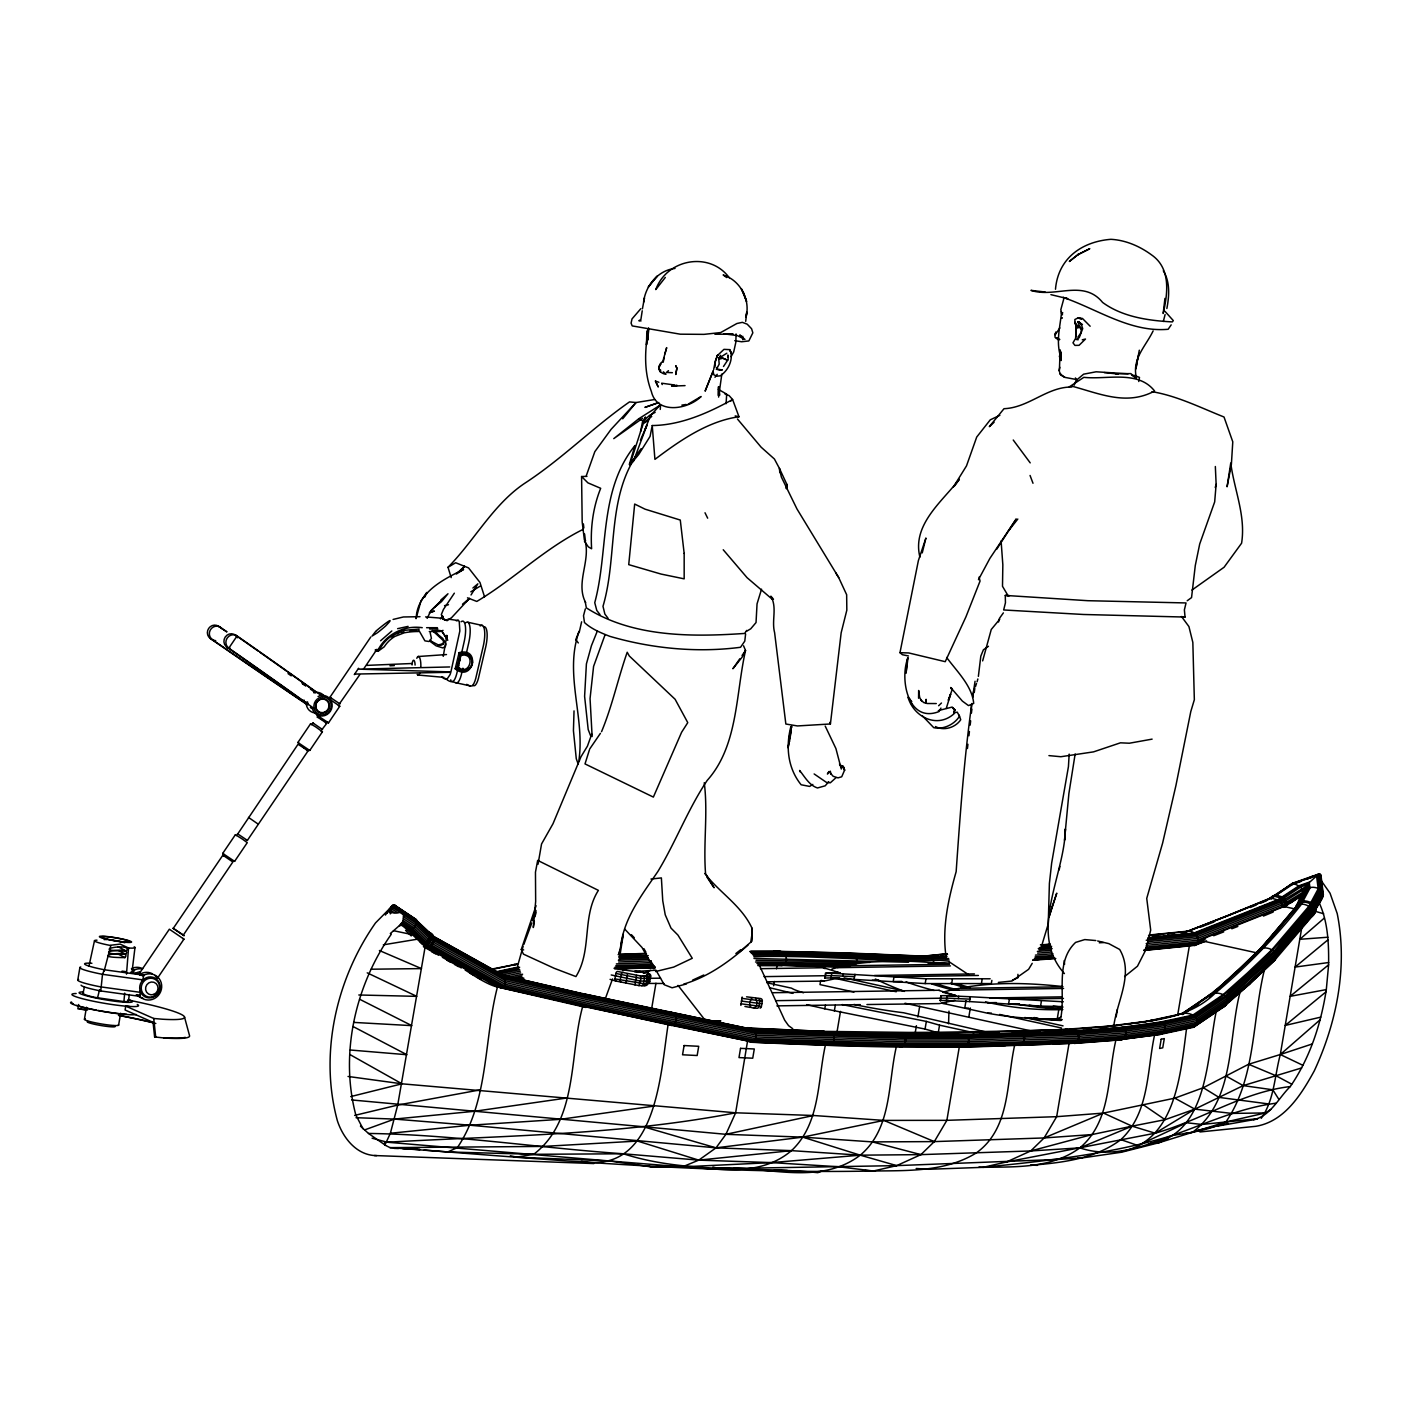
<?xml version="1.0" encoding="UTF-8"?>
<svg xmlns="http://www.w3.org/2000/svg" width="1412" height="1412" viewBox="0 0 1412 1412"><rect width="100%" height="100%" fill="white"/><g stroke="black" fill="none" stroke-linecap="round" stroke-linejoin="round"><path stroke-width="1.5" d="M1017.928 974.333L1017.928 977.739L1012.439 980.14M390.294 913.899L391.283 906.628L394.036 904.792L416.469 919.741C417.846 924.842 412.428 931.902 406.832 929.378L400.831 924.348L390.312 933.561M1318.667 901.668C1328.021 921.153 1328.886 943.71 1328.586 965.031L1326.309 989.6C1321.014 1023.876 1310.036 1057.817 1290.286 1086.552C1278.619 1097.795 1270.641 1116.045 1253.344 1119.734M416.152 618.068C417.511 592.193 443.033 579.555 463.577 569.442L456.323 574.031L462.218 568.383M718.108 395.342L718.284 386.959M727.886 357.112L727.921 354.977L728.186 359.407L723.473 366.502M400.337 924.472L403.02 921.365L403.708 913.264L398.202 907.969M736.058 333.938L735.864 342.163L733.71 351.923L731.081 356.689M713.254 372.203L713.837 374.815L716.943 376.192L720.226 375.821C728.133 370.756 733.728 359.478 730.18 350.405L730.922 352.929L729.986 349.646L723.95 349.364L717.208 355.736L715.037 362.354M574.031 710.889L573.431 730.71L576.272 758.738L578.267 764.28M948.546 1023.788L948.97 1011.133M1199.9 1131.965L1255.656 1126.317C1284.479 1121.71 1301.423 1094.265 1314.272 1070.878C1336.793 1022.288 1347.913 966.602 1337.199 913.529L1330.051 893.214L1320.114 879.094L1322.073 888.166M1064.471 840.264L1068.902 793.491L1075.15 753.955M142.524 980.44L143.883 975.215L130.504 972.286M1061.012 1016.728C1065.178 992.265 1055.47 961.272 1075.609 942.404L1084.769 939.58L1095.818 940.551M971.209 712.513L971.597 704.235M97.004 940.18A20.545 2.047 9.6 0 0 109.854 945.352L120.144 944.098L128.545 947.964L126.498 974.156M1059.388 370.615L1060.077 351.429L1059.706 358.136M1064.807 839.681L1065.389 828.897C1064.613 876.005 1027.618 932.361 1064.419 973.592M1321.597 882.606L1319.796 878.617M648.62 328.202L647.896 339.815L648.62 328.202C644.79 349.311 643.625 371.109 651.373 391.512C656.809 414.775 687.944 409.551 701.111 396.507L688.138 404.15M1069.166 754.114L1068.443 766.592L1051.64 863.191L1049.398 883.418L1048.251 923.96L1041.703 945.669M726.068 403.708L726.703 394.125L718.355 389.377M746.771 312.07L745.942 317.276C750.707 300.032 740.435 280.247 723.138 274.969L726.739 277.564M892.843 1033.019L1012.104 1031.025C1017.364 1031.519 1025.959 1032.719 1024.212 1040.079C1023.824 1044.862 1018.793 1046.68 1014.84 1044.386C1006.262 1081.504 1011.027 1127.976 976.345 1152.898C945.299 1171.995 908.428 1170.53 873.393 1171.007C731.363 1173.76 589.316 1163.064 447.745 1151.945L424.147 1150.039M660.251 409.427L660.551 405.315M642.231 310.799L640.889 319.536L638.824 320.736L641.048 320.93M714.913 367.208L715.372 361.101L717.755 354.871L717.208 355.736M918.577 698.252L918.665 690.486L919.671 697.44L921.789 701.393M416.028 618.668L420.935 601.018L426.812 592.44L424.694 597.223M716.908 367.438L716.484 369.291L722.114 369.891L716.484 369.291L719.185 364.137L718.708 358.383L720.597 355.33M718.602 397.09L721.832 374.109M1215.344 466.507L1216.138 484.281L1214.673 501.913L1199.706 543.991L1195.293 565.488L1191.552 597.594L1187.21 600.753M925.813 702.823L926.113 699.311L925.495 702.682M1060.73 357.642L1061.03 360.572L1059.353 356.318L1061.189 352.7L1060.588 359.213L1061.189 352.7L1059.83 349.805L1060.377 351.57M646.837 331.026L646.502 344.828L648.09 334.432M535.36 914.694L535.766 910.352L532.5 920.748M907.404 658.804L906.063 673.136L908.04 657.586C899.373 678.837 907.881 723.685 938.98 711.577L940.957 708.083M83.679 992.901A23.086 2.294 9.6 0 0 94.745 997.349L123.903 1001.567L124.697 993.13M971.456 712.989L971.827 709.159M773.476 599.2L770.881 596.182C777.43 607.866 771.376 620.397 774.606 632.647L785.849 724.021L797.445 725.944L830.415 723.968L841.164 632.788L846.829 610.16L846.653 594.734L838.693 577.561L796.968 508.955L781.348 477.009L779.459 468.484L774.411 459.006L761.139 447.198L737.452 419.011M1079.933 326.013L1078.08 327.69L1075.114 322.324L1076.562 328.678L1076.456 324.531L1075.856 337.186M745.695 321.371L746.683 312.634M745.607 633.97L744.777 641.136L740.541 647.278C697.157 652.962 651.814 648.567 609.808 636.335C600.841 632.823 591.699 629.134 584.48 622.551L583.509 615.738L585.327 608.89M967.432 748.537L967.926 744.283M968.932 735.776L969.426 731.504M970.168 725.115L970.662 720.861M1164.935 298.426L1163.17 313.499C1167.795 293.378 1171.077 268.421 1151.592 254.919C1139.784 246.253 1125.664 240.093 1110.891 239.316C1081.574 241.646 1058.047 258.572 1055.488 289.248M128.527 1000.914L129.304 994.507M131.881 973.15L134.987 947.505M790.808 726.792C785.637 746.983 787.79 768.234 801.133 784.772L809.641 786.413L812.818 784.437M978.375 676.366L980.811 656.139L983.387 649.82L988.453 646.29M1163.329 321.477L1165.094 314.594M1320.908 878.935L1320.573 874.54L1318.843 873.957L1292.298 883.33L1273.447 896.691M1271.241 899.126L1273.412 895.985L1281.408 898.156L1285.026 902.939L1285.555 906.133L1283.826 907.386L1304.088 893.531L1306.771 884.794L1318.843 873.957L1320.838 889.578L1311.324 907.334L1274.206 950.911L1225.387 995.813L1195.223 1016.181L1163.206 1023.029L1124.217 1028.395L1077.215 1032.013L967.185 1035.684L903.98 1035.755L754.961 1030.866L589.792 996.148L505.143 976.557L431.86 935.538L504.349 975.798C512.168 1003.208 470.884 973.203 465.166 970.044M1076.456 324.531L1075.591 338.421L1072.979 342.816L1074.938 345.41L1079.068 345.322L1085.493 339.039L1082.263 339.815M619.286 959.63L623.31 934.162L619.197 953.153M974.262 692.409L974.827 688.456M742.165 997.031L740.876 1005.397M971.88 703.476L970.997 709.512C963.743 763.362 959.948 817.53 956.153 871.663C948.123 899.832 941.504 929.696 946.446 958.995M972.78 697.44L973.962 689.391M972.85 695.869L975.057 681.255M534.371 921.048L533.295 927.525L535.66 901.456L535.466 872.175L537.672 860.385L598.388 890.372C581.656 916.6 592.334 950.152 575.937 976.574L554.175 968.279L523.446 954.141L521.275 949.535L536.066 905.727M535.095 916.723L535.801 912.399M789.679 741.335L788.831 739.676L791.602 726.474L788.09 747.778L791.232 731.54M77.748 980.14L79.884 967.608M84.438 1019.217L86.467 1007.25M118.608 1025.2L120.638 1013.216M125.739 1006.121L125.086 1010.004L153.078 1022.359L154.614 1036.955L155.726 1037.273L153.731 1018.476L125.739 1006.121L129.251 1006.421M406.832 929.378L425.153 946.764L397.707 1105.066L390.383 1133.254L384.894 1145.097L390.047 1147.638L447.745 1151.945L533.701 1154.31L623.31 1153.781L698.746 1160.134L771.587 1162.606L838.552 1166.753L873.393 1171.007L896.691 1165.624L1058.135 1159.428L1082.016 1157.946L1121.552 1152.227L1158.97 1142.714L1225.916 1121.958L1265.505 1112.938L1270.8 1109.408M447.745 1151.945L457.382 1147.603C489.099 1100.778 483.716 1039.638 497.465 986.917L425.153 946.764M510.297 1155.74L516.686 1157.152L533.701 1154.31C578.426 1120.263 569.212 1054.905 582.644 1006.632M615.879 973.468A2.224 1.341 -76 0 1 617.644 971.456L640.43 975.939L640.942 978.41L639.036 985.594L616.02 981.058A2.224 1.341 -76 0 1 614.944 978.904L615.897 973.468L640.942 978.41L648.602 978.375L648.355 977.298A2.153 2.153 14.5 0 0 646.572 974.845L648.849 973.698A2.171 2.153 -22.6 0 1 650.685 976.151L649.749 981.587A2.171 2.153 -22.6 0 1 647.508 983.352M638.806 985.576L645.178 985.505A2.171 2.153 56.5 0 0 647.702 983.793L648.355 977.298L650.667 976.151L649.82 975.48M651.638 1008.697L655.945 983.264M581.391 1161.423C657.039 1174.254 660.41 1073.226 668.105 1024.618L670.682 1025.288M372.097 1138.213L387.17 1142.22L610.019 1161.017L651.973 1166.983L682.402 1166.877L698.746 1160.134L716.025 1147.85L725.909 1134.313L735.634 1112.797L747.53 1041.279L751.643 1042.268C841.287 1046.257 931.126 1049.575 1020.823 1045.127L1023.718 1041.756L1078.274 1039.797L1125.346 1036.179L1164.388 1030.813L1196.529 1023.929L1226.799 1003.473C1230.223 994.472 1217.215 991.33 1211.037 994.03L1181.014 1014.31L1182.285 1013.569C1227.981 985.576 1265.028 945.916 1298.493 904.562L1307.194 888.272L1306.771 884.794L1300.876 886.877L1280.154 900.556L1195.858 934.02L1147.656 938.856M760.097 1008.133A2.153 1.977 86.2 0 0 761.386 1006.509L762.303 1001.09A2.153 1.977 86.2 0 0 760.715 998.566L746.542 996.819M773.617 985.717L774.323 981.481M776.476 968.756L777.2 964.52M820.601 980.899L819.984 984.605L853.995 992.054M990.165 978.798L926.007 978.763L831.809 973.221L825.896 973.309L825.067 978.128L825.438 973.203L840.352 972.992L823.161 967.608L824.996 968.667M842.134 1004.567L926.343 1021.423L939.545 1025.165L938.256 1032.807L925.054 1029.066L824.802 1008.803L825.438 1004.991M831.809 973.221L830.997 978.039L925.195 983.582L991.33 983.582L991.877 980.369M645.69 1165.606L651.973 1166.983C698.022 1162.252 752.155 1183.962 791.479 1150.639C820.654 1123.264 817.424 1080.498 825.526 1044.474L836.275 1044.739M834.351 1010.921L835.322 1005.185M842.964 976.133L843.37 973.733M836.857 1032.913L840.493 1011.398M854.136 979.063L854.948 974.245M896.461 1046.168C887.795 1083.145 892.243 1128.329 860.261 1155.175C818.483 1186.839 764.474 1165.359 717.049 1168.006L712.883 1167.089M915.311 1032.243L916.406 1025.73M917.871 1017.064L919.706 1006.226M925.195 983.582L926.007 978.763M925.054 1029.066L926.343 1021.423M951.564 984.182L952.376 979.363M958.324 998.637L958.73 996.237M966.02 1000.631L964.731 1008.203L968.473 1008.08M959.436 1046.116L946.87 1120.334L934.32 1141.602L920.924 1154.628L896.691 1165.624L733.799 1168.43M970.309 996.748L947.17 995.725L946.358 1000.543L969.497 1001.567L970.309 996.748L1063.342 1001.761M968.791 1017.24L970.344 1008.009M981.393 983.74L982.205 978.922M969.497 1001.567L1040.556 1006.085L1041.368 1001.267M1062.795 1009.562L1058.788 1009.686L1057.235 1018.917L1049.469 1018.987A431.878 386.253 88.1 0 1 987.623 1013.216L941.857 1003.173M1069.219 1042.444L1056.67 1116.68L1044.121 1137.948L1030.725 1150.957L1006.474 1161.97L983.176 1167.336L928.814 1169.277L916.159 1168.483M1116.115 1016.958L1117.369 1009.58M1115.692 1040.962C1107.414 1077.356 1111.279 1121.534 1079.845 1147.868C1051.675 1168.536 1016.305 1166.771 983.176 1167.336L978.957 1167.071M1030.831 1165.306C1061.895 1162.711 1095.094 1159.005 1120.863 1139.643C1150.021 1112.285 1146.791 1069.519 1154.892 1033.496M1177.626 1015.316L1189.592 944.522M1117.21 1152.245C1175.755 1144.091 1180.397 1074.832 1186.521 1028.801M1148.362 1144.214C1208.778 1135.601 1206.819 1057.235 1215.961 1012.739M1183.944 1133.765L1192.452 1132.336C1235.571 1099.983 1227.963 1037.608 1240.283 991.189M983.176 1167.336C1046.716 1160.823 1110.979 1154.133 1172.26 1135.477C1190.44 1132.618 1209.254 1130.2 1225.916 1121.958C1256.609 1077.091 1251.95 1018.44 1264.923 967.732M1301.811 927.384L1280.313 1054.517C1274.577 1075.644 1274.348 1100.177 1261.198 1118.339M443.244 656.351L446.845 635.453L446.933 639.636M642.425 308.822L644.454 297.985L643.625 302.08C645.372 285.789 658.204 270.151 675.024 268.456M538.025 864.25L541.555 843.97L552.992 823.761L581.003 756.726L587.427 746.154L591.734 734.169M1248.155 985.17L1274.03 961.007L1312.613 915.753C1324.95 904.262 1298.369 893.602 1295.669 907.563L1258.11 951.67L1248.861 960.46M1138.76 381.505L1139.484 377.41L1133.836 375.221M1166.859 308.504C1169.242 296.043 1170.266 281.994 1163.294 270.769M1312.878 913.158L1312.366 914.588L1313.495 913.952C1314.043 906.91 1330.086 895.137 1319.549 889.013C1305.976 882.447 1299.34 895.843 1296.693 907.033L1298.016 903.027M1139.307 350.211L1135.883 368.92L1138.16 355.965M786.025 488.481L786.802 484.263L779.459 468.484L779.812 472.649M1297.134 905.816L1304.053 892.931L1304.812 888.713L1281.99 903.08L1197.341 936.703L1148.027 941.645M713.66 369.503L714.701 364.137M1309.295 917.641C1324.103 911.005 1296.463 895.861 1295.386 909.769M630.387 463.083L640.571 431.595L642.742 420.67L638.789 418.746L613.761 438.638L642.601 418.305M908.446 655.962L902.444 654.727L899.973 652.679L918.382 560.582L925.919 538.025L922.248 552.886M664.24 357.571L663.181 362.231M1059.177 869.88L1059.882 866.403M619.127 953.347L619.939 949.499M620.733 945.652C624.386 917.147 642.248 894.467 657.904 871.451C675.818 841.887 687.962 809.147 707.2 780.412C738.211 745.748 735.705 693.839 745.536 650.508L743.559 645.778M660.534 978.163L649.52 978.322L648.814 981.163M788.831 739.676L791.602 726.474M597.329 631.058L591.434 645.708L586.404 663.922L584.603 696.328L588.186 729.527L590.798 736.234M83.008 993.395L84.385 987.076M88.974 966.037L94.48 940.798M427.148 618.35L430.907 610.778L442.733 599.217L430.907 610.778M1310.76 877.999L1311.924 876.464L1306.877 879.376M579.202 632.488L581.62 621.809M461.742 652.397L464.142 641.842A19.715 5.877 -77.6 0 0 463.348 621.262A19.715 5.877 -77.6 0 0 461.053 621.757M466.331 653.403L468.731 642.848A19.715 5.877 -77.6 0 0 467.919 622.268A19.715 5.877 -77.6 0 0 465.625 622.763M458.353 667.17L458.829 665.052M459.818 660.834L460.294 658.733M1113.75 1026.189C1116.963 1001.126 1134.136 973.821 1119.663 949.464L1108.826 943.64L1097.671 940.992M998.566 621.986L999.414 618.421L1003.367 612.879M1059.847 367.261L1059.035 370.632L1060.889 375.133L1064.772 377.357L1077.303 379.687M455.158 668.741L458.106 667.046L460.877 655.556L459.112 652.644C481.51 646.802 472.773 683.196 455.176 668.776L459.112 652.644M1274.03 961.007C1281.884 952.341 1267.252 945.034 1259.928 949.076L1234.247 973.592M97.534 997.931L99.564 989.653M104.135 971.068L110.824 945.528M457.47 670.7L456.605 674.23A9.443 2.824 -77.6 0 1 452.193 681.819A94.18 28.081 -77.6 0 1 448.698 680.796A94.18 28.081 -77.6 0 1 447.339 679.966M462.924 668.176L461.195 675.236A9.443 2.824 -77.6 0 1 456.764 682.843A94.18 28.081 -77.6 0 1 453.287 681.802A94.18 28.081 -77.6 0 1 452.458 681.343M404.609 915.241L400.796 909.752L401.29 911.622C393.26 916.406 381.505 908.092 395.995 907.139M605.095 634.659L593.587 666.393L590.057 698.569L592.14 736.534M977.086 681.767L977.845 678.978M1321.014 886.877L1321.597 882.641M1063.695 299.167L1060.818 309.687L1061.859 314.788L1061.347 311.593M664.875 353.882L666.676 347.634L662.828 361.384C656.509 365.267 658.592 373.809 666.005 374.198L663.358 371.833M517.586 966.09L523.093 946.481M1215.238 487.528L1216.138 484.281M761.545 589.175L757.044 603.877L756.038 622.551L750.725 628.817L746.454 631.323M950.647 694.316L946.234 708.453M589.475 749.701L585.009 763.91L653.368 797.092L681.59 732.298L687.768 722.626L675.112 699.275L629.293 655.98L627.21 652.256C618.032 678.413 612.296 705.894 601.547 731.681M78.648 1004.497L77.854 1008.803A87.332 8.666 9.6 0 1 85.814 1009.951M454.346 593.181L443.421 609.472L441.321 614.591L443.121 619.021L447.127 620.698L451.646 617.591L469.419 598.459L462.501 604.212M982.646 660.887L991.259 629.487L999.784 619.18M633.317 461.653L646.908 425.206L640.413 440.226M640.571 431.595L645.513 416.999L643.025 421.341L649.52 415.393L655.15 412.357M952.359 689.127L948.299 700.317L950.505 694.386M975.392 686.779L976.522 683.443M586.351 475.562L594.823 451.681L611.061 429.372L636.018 402.544L654.568 399.543M133.611 971.986L134.246 970.203L131.44 968.72L132.957 967.979A13.255 12.62 -62.4 0 1 142.665 968.685M605.73 997.56L612.543 978.922M636.618 975.304L634.941 984.923M751.978 997.807C743.647 1010.48 761.262 1011.892 755.791 998.443M523.817 944.504L531.865 922.866M358.577 668.264L354.288 674.636M1277.03 894.325L1293.057 883.206L1300.876 886.877L1303.611 894.361M644.737 430.201L650.42 415.763L660.41 404.732M388.265 911.181L391.848 907.192M143.883 975.215L104.347 969.762L102.511 974.315L100.764 990.959L140.3 996.431M1074.161 385.194L1076.138 380.446L1083.622 374.18L1096.1 371.797L1128.117 373.809M387.117 913.193L393.048 904.88L416.805 920.695M1315.525 910.246L1313.495 913.952M471.043 594.964L477.856 583.827L472.896 588.027M1153.127 330.885C1145.803 346.258 1131.647 358.807 1136.466 377.992M140.07 990.73L140.106 996.748A13.255 12.62 -62.4 0 0 161.339 989.547A13.255 12.62 -62.4 0 0 145.418 974.474L142.365 975.974M1062.018 318.353L1062.371 317.735M1020.505 1032.896L1074.938 1030.954L1121.887 1027.336L1160.805 1021.97C1166.471 1023.012 1166.065 1032.084 1161.317 1034.184L1119.804 1039.62L1160.011 1034.466L1193.475 1027.301L1224.998 1006.103L1226.799 1003.473M1258.11 951.67L1297.293 905.18L1305.976 888.978L1305.676 886.665L1281.143 901.65L1196.705 935.203L1146.244 940.251M1322.744 891.731L1313.072 909.787L1275.848 953.488L1226.993 998.425L1196.776 1018.829L1164.723 1025.694L1125.682 1031.06L1078.627 1034.678L968.526 1038.349L905.233 1038.42L756.02 1033.513L590.675 998.778L505.937 979.151L434.261 939.086L416.787 921.948L392.112 905.498L385.388 915.064M1323.238 893.161L1313.478 911.322L1276.201 955.112L1227.293 1000.084L1197.058 1020.505L1164.971 1027.371L1125.929 1032.754L1078.856 1036.373L968.72 1040.044L905.427 1040.097L756.108 1035.208L590.693 1000.437L505.867 980.811L434.031 940.657L416.469 923.395L391.283 906.628M1316.619 906.204L1319.408 900.997M940.798 995.707L940.427 1000.631L940.798 995.707L955.712 995.495L938.839 990.43M978.445 579.714L989.9 558.375L1016.234 518.963L996.625 549.356M461.495 655.345L462.183 651.973M1032.207 963.355L1028.607 969.32L1011.945 981.04L998.337 982.417M641.189 448.645C605.501 494.588 618.332 554.263 602.995 606.313L604.865 614.043L607.99 618.209M828.932 771.499L827.397 774.023L829.285 771.834L833.133 776.265L838.004 777.871L841.711 776.776L844.588 770.158L843.405 766.451L839.928 765.163L842.964 766.451L844.588 770.158L842.964 766.451L839.928 765.163M953.382 486.999L966.496 465.889L976.716 437.049L990.271 419.823L999.872 415.305M1171.183 324.866L1168.148 329.278C1130.253 332.632 1097.495 309.175 1063.042 297.385L1067.807 298.709L1050.899 294.649M1296.34 906.222C1301.37 896.055 1324.174 906.963 1311.695 916.776M1062.142 313.746L1062.777 312.758M139.364 973.468L169.352 929.202L183.948 939.139L157.562 978.092M223.767 854.242L222.725 853.395L235.398 834.704L242.405 839.099L247.259 842.664L234.604 861.355L233.209 860.649M298.938 743.347L297.897 742.483L310.569 723.791L316.023 727.127L322.43 731.769L309.775 750.46L308.381 749.754M222.831 855.231L173.288 928.355L183.313 935.097L232.856 861.973L222.884 855.195L223.696 855.954M237.728 833.962L298.003 744.318L302.609 747.142M330.849 697.952L329.984 697.228L370.791 636.988M246.235 839.805L247.347 840.44L307.975 751.025L303.88 748.007M322.13 729.333L326.719 723.403L321.318 719.52M339.498 703.741L359.672 674.812M363.378 669.341L376.933 649.326M327.125 722.132L328.519 722.838L339.798 706.194L328.484 698.428M422.241 627.687C404.538 625.057 386.288 633.988 378.01 649.961L378.222 651.161L375.486 651.267M376.845 651.338L375.433 650.614L378.222 651.161L383.129 643.907A41.266 39.271 -62.4 0 1 389.447 637.5L402.085 630.546L419.135 629.011M391.3 934.197C355.189 985.629 339.551 1054.34 355.983 1115.568M600.4 733.357L589.722 748.96M746.719 630.405L744.618 633.441C691.951 637.024 632.505 637.377 586.333 607.848L585.186 601.53M739.782 658.804L732.899 668.741L742.006 657.321L745.536 650.508L742.077 655.486M389.077 910.405L392.236 907.139M389.324 911.393L390.259 909.981L394.054 912.505M389.783 912.452L391.512 912.858M954.741 485.763L959.366 479.25C941.981 501.754 911.834 524.805 919.918 557.158M457.612 670.559L458.512 667.364M714.984 377.269L717.225 374.304M466.154 655.556L466.701 652.697M668.476 370.685L666.464 372.45L672.377 372.697M1008.539 530.806L1017.823 519.034M464.424 566.088L460.506 571.048L464.336 566.759M622.692 418.782L636.018 402.544L629.505 401.908C593.887 426.759 562.841 458.123 526.394 482.198C493.812 503.096 474.909 540.125 448.01 567.289L451.187 577.614M638.012 453.87L629.293 464.495L634.994 445.521C598.582 490.652 608.819 550.433 594.752 602.695L596.782 610.425L599.976 614.591M462.024 671.812L462.801 669.164M629.911 465.007L638.753 454.435L650.067 436.396L652.238 425.541L654.921 459.377C679.79 440.632 707.765 421.111 738.988 416.752L732.599 399.508L729.016 395.519L725.062 394.142M835.992 777.677L830.309 782.813L826.426 782.372L814.142 773.952M1259.08 951.723L1263.263 946.799M1267.447 941.892L1271.647 936.986M1277.225 930.42L1280.013 927.154M1285.591 920.606L1288.379 917.323M1263.793 969.338L1274.312 958.713M1288.309 942.281L1291.115 938.998M1296.71 932.432L1299.499 929.149M1305.094 922.583L1307.9 919.283M1313.248 914.429L1271.524 961.996M828.773 781.718L825.19 785.813L817.477 787.967C809.217 785.284 804.805 776.865 799.616 770.458L799.951 771.746M1193.475 1027.301L1226.04 1004.938M1314.007 912.523L1323.097 896.143L1320.573 874.54M402.155 923.307L411.545 929.555L429.107 946.834L501.772 987.447L587.145 1007.215L752.72 1042.003C759.762 1037.043 755.014 1025.853 745.871 1027.936L581.232 993.342L498.454 974.174L519.669 969.62M1059.847 327.937L1054.976 335.121L1055.064 337.344L1058.788 340.204M640.165 972.197L615.879 968.932A2.171 1.377 -85.1 0 0 614.979 969.126M1258.869 950.205L1259.928 949.076M1211.037 994.03L1181.685 1014.275M748.007 945.087C729.369 961.572 707.942 977.051 683.726 984.093M139.7 975.162L141.076 973.75M390.189 908.057L375.504 922.936C336.127 979.046 319.147 1054.076 337.397 1120.81C343.081 1138.072 356.83 1155.598 376.651 1155.616M376.174 631.023C373.615 632.77 400.531 610.708 385.511 626.081A42.307 11.931 -37.6 0 1 377.357 632.788L372.044 636.088L375.38 631.764M665.299 277.44L655.786 289.584C667.082 258.502 710.077 251.318 729.298 277.793M436.273 605.624L434.437 607.389L441.462 601.636L447.975 593.764L440.809 600.065M938.627 705.735L941.469 703.017M465.995 601.724L469.419 598.459M1241.148 967.767L1209.166 996.696L1235.323 972.427M1246.814 985.452L1249.902 982.523M1275.76 958.448L1222.457 1007.127L1190.863 1027.371M1275.036 959.878L1249.373 984.411L1222.457 1007.127M1273.871 895.685L1293.057 883.206M994.101 422.259L989.318 426.653L1004.003 408.703C1028.942 407.697 1047.139 386.659 1071.814 387.047M640.783 308.734L632.011 318.918L631.076 323.136L632.188 325.907L680.231 334.185L703.988 334.362L720.685 332.561L736.905 323.507L742.341 322.342L747.177 324.16L751.572 328.714L752.843 332.826L748.854 340.945L741.635 341.757L734.769 340.68M1180.661 932.697L1185.021 932.255L1230.452 914.764L1268.964 898.914L1273.412 895.985M1216.809 991.206L1220.039 988.329M1223.78 1006.844L1250.414 983.264M479.992 586.245L470.814 591.822M440.456 618.862L443.227 616.426M380.587 640.766L391.812 630.987M1320.043 1019.835L1280.313 1054.517L1248.596 1064.26L1203.289 1087.717L1174.802 1098.148L1103.496 1113.08L1056.67 1116.68L946.87 1120.334L883.912 1120.404L813.506 1115.498L735.634 1112.797L401.979 1083.816L348.04 1076.456M739.306 952.076L751.449 941.592L752.119 928.425C741.671 905.604 719.449 892.613 704.764 873.481M1324.297 918.082L1299.799 939.298L1327.862 937.233M1185.021 932.255L1232.252 913.776M730.533 401.22L732.599 399.508C708.136 413.028 680.69 425.224 652.238 425.541M1327.986 939.792L1295.104 967.079L1328.674 962.525M1325.886 991.93L1285.22 1025.43L1320.767 1017.134M1077.903 337.15L1081.098 332.561L1081.274 330.108L1078.839 325.537C1079.65 322.854 1075.573 321.018 1079.086 322.236L1082.457 324.531M1328.604 964.82L1290.144 996.342L1326.309 989.6M1124.64 976.539L1137.472 966.196L1145.82 949.817L1150.692 930.12L1146.738 898.403L1162.623 843.07L1175.914 785.584L1190.793 711.56L1194.34 699.717L1192.84 642.425L1188.922 626.557L1181.826 616.956M644.86 421.923L651.726 416.452M735.864 953.559L740.665 949.764M1193.458 945.21L1204.454 941.469M1268.964 898.914L1272.547 896.179M1191.922 590.075L1224.08 567.253L1241.589 543.214C1245.966 515.645 1234.176 489.893 1230.752 462.995L1227.081 486.787L1231.388 464.301L1232.782 441.815L1224.01 416.999C1200.429 407.627 1177.167 395.872 1151.998 391.671M467.496 597.841L476.797 601.441C513.721 579.432 544.644 548.456 583.297 529.271M443.05 630.37L439.997 631.535L429.283 631.535M843.811 953.93L845.947 952.923L923.713 956.118L947.364 953.7M830.785 1032.984L964.996 1034.608C970.291 1035.984 969.62 1044.598 965.296 1046.839L828.72 1045.268C834.704 1046.151 836.345 1034.537 830.785 1032.984L753.073 1029.789M717.208 1023.4L720.632 1020.964A374.162 334.626 88.1 0 1 709 1020.947M456.305 620.821L458.3 620.186L459.235 621.474L459.853 630.97L450.957 671.671A10.519 3.142 -77.6 0 1 450.04 674.671L446.933 679.278A68.8 20.527 -77.6 0 1 443.968 678.501A68.8 20.527 -77.6 0 1 441.956 677.019M1069.237 386.906L1083.851 377.339C1106.955 379.863 1138.072 369.838 1154.61 391.036C1126.617 405.897 1100.319 393.877 1072.343 386.288M1307.159 878.793L1313.813 876.199M638.789 418.746L659.669 405.473M750.743 952.253L772.558 952.235L774.8 951.229L845.947 952.923L854.525 954.953L931.955 958.13L946.958 956.595M1182.638 1014.593L1187.951 1011.01M1191.481 1008.627L1198.559 1003.861M743.665 1028.889L745.871 1027.936L824.396 1031.413L744.759 1028.165M1290.886 902.78L1301.793 895.561M391.671 636.865L393.436 635.718M757.909 965.614L781.718 965.596C791.479 961.854 784.648 948.387 774.8 951.229L750.849 951.247M1053.264 1043.927L1075.326 1043.168L1078.274 1039.797L1078.856 1036.373L1077.215 1032.013L1074.938 1030.954M643.96 423.141L647.561 420.882M1320.344 899.25L1321.526 898.526M1074.073 1043.45L1121.057 1039.832C1126.882 1039.108 1127.888 1028.501 1121.887 1027.336M514.409 964.219L513.191 964.961L517.516 964.361M1301.652 1067.949L1243.195 1085.616L1194.834 1109.144L1155.192 1133.201L1006.474 1161.97M627.546 973.645L625.922 983.281M448.01 567.289L455.652 562.735L468.555 567.906L479.974 582.468L484.545 596.817M1147.903 937.656L1193.864 933.05L1278.001 899.638L1299.075 885.73L1309.224 882.147L1309.983 888.113L1301.123 904.686C1275.583 937.233 1246.708 966.761 1215.026 993.342C1187.898 1019.711 1149.65 1020.841 1114.35 1025.783L1063.889 1030.036L1072.361 1029.383M1144.885 1021.723L1183.644 1013.339L1213.685 993.06L1262.54 948.14L1299.799 904.386L1308.571 887.971L1307.971 883.241L1299.958 886.083L1279.06 899.85L1194.887 933.297L1148.909 937.903M635.223 971.491L655.009 970.256M1271.859 896.814L1275.389 894.873L1283.19 897.149L1286.72 901.986L1287.25 905.18L1285.555 906.133M1061.153 1016.958L1057.235 1018.917L1061.612 1019.305M647.437 982.734L649.749 981.587L648.902 980.916M132.728 970.944L135.781 969.444A13.255 12.62 -62.4 0 1 142.383 969.038M139.541 974.509L142.594 973.009A13.255 12.62 -62.4 0 1 152.302 973.715M692.621 980.122L703.794 975.004M1168.112 1138.531L1158.97 1142.714L1150.851 1143.155M1258.374 953.206L1199.317 940.251L1284.037 906.539L1295.987 909.169M351.659 1099.948L725.909 1134.313L802.704 1137.137L872.369 1141.902L934.32 1141.602L1044.121 1137.948L1103.496 1113.08L1132.071 1126.158L1155.192 1133.201C1201.241 1120.298 1242.083 1092.217 1290.286 1086.552M516.686 1157.152L610.019 1161.017L682.402 1166.877L771.587 1162.606L860.261 1155.175L920.924 1154.628L1030.725 1150.957L1079.845 1147.868L1132.071 1126.158L1165.076 1119.681L1194.834 1109.144L1231.811 1113.415L1265.505 1112.938M1231.282 914.041L1270.676 897.961L1280.154 900.556L1282.926 907.033M1250.132 907.528L1256.221 905.021M1260.298 903.345L1266.387 900.838M1263.405 916.07L1273.165 912.046M329.984 697.228L339.957 703.917M339.727 706.212L338.403 705.47M322.518 729.527L312.687 722.785L313.482 723.526M322.36 731.804L321.036 731.063M297.897 742.483L309.775 750.46M307.904 751.043L306.792 750.425M237.445 833.715L247.418 840.405M222.725 853.395L234.604 861.355M821.572 1171.183L817.813 1172.684C752.843 1166.083 686.391 1173.99 623.31 1153.781C538.36 1147.868 453.693 1134.595 368.497 1133.448L360.448 1126.141M397.125 633.829L399.014 633.088M1200.147 927.313L1214.002 921.983M1205.636 938.839L1197.605 941.928L1145.944 947.117M1213.685 935.732L1223.745 931.867M1231.793 928.761L1237.83 926.448M1203.148 941.098L1197.111 943.428L1145.397 948.617M1195.47 944.434L1203.536 941.327M1194.481 945.51L1206.589 940.851M585.662 540.796L584.462 541.255L588.345 546.868L591.61 548.791C590.34 528.159 592.916 507.614 600.682 488.305L587.904 482.851L581.585 476.532L582.185 521.981L584.392 540.037M460.877 655.556C476.321 651.038 470.161 677.425 458.106 667.046M364.614 1129.918L394.477 1119.081L474.661 1111.262L567.183 1097.954M658.822 402.508L644.913 407.397L657.268 403.055M1291.733 883.894L1319.832 873.975L1321.932 890.513L1312.33 908.41L1275.177 952.041L1226.34 996.96L1196.14 1017.346L1164.106 1024.194L1125.099 1029.577L1078.062 1033.196L967.997 1036.867L904.739 1036.92L755.614 1032.031L590.357 997.313L505.69 977.704L434.137 937.709L428.348 932.114L429.301 932.361C438.85 935.574 432.407 951.053 423.829 946.005M1291.362 884.847L1301.052 881.423M429.336 612.861L434.384 611.096L429.672 612.331M938.327 710.624L952.217 707.059L954.741 709.759L954.159 713.642C937.303 728.963 913.723 717.12 908.022 697.246L911.764 701.587M1312.366 1043.927L1280.313 1054.517L1302.87 1065.301M393.083 619.444L403.408 616.973L419.999 616.691M378.222 651.161L384.17 646.855A32.335 30.764 -62.4 0 1 394.83 636.441L404.291 632.788A78.631 74.818 -62.4 0 1 418.57 631.517M954.9 1000.314L939.368 1003.597L866.933 1004.532M440.173 630.493L432.16 630.793M1185.886 931.532L1186.857 931.267C1194.605 929.996 1200.924 937.992 1196.388 944.575L1144.638 949.764M401.237 924.26L409.551 929.784L426.848 946.799L499.654 987.5L586.086 1007.48M1030.725 1150.957L1091.953 1134.577L1132.071 1126.158M686.461 983.952L672.094 987.782L664.293 984.764L655.892 970.079M954.071 712.954L957.23 712.142L959.489 716.202C954.53 724.427 943.304 729.827 933.756 727.674L922.46 715.919M1276.201 1103.178C1239.983 1107.82 1206.395 1123.37 1172.26 1135.477C1142.59 1146.915 1111.562 1158.581 1079.845 1147.868M752.72 1042.003L668.105 1024.618M350.705 1096.594L401.979 1083.816L349.699 1054.429M586.951 476.356L581.585 476.532M655.556 971.544L673.683 967.096L692.268 958.289L677.937 935.079L671 928.108L665.228 914.782L662.74 900.679L661.381 877.911L650.985 879.041M444.533 605.677L448.486 604.707M1194.781 1130.977L1228.034 1123.44M718.92 359.195L722.873 358.224L727.533 360.201L722.873 358.224L718.743 358.313L726.809 353.229M831.915 969.073C869.916 958.06 910.387 960.231 949.341 964.272L845.4 965.808M354.641 1115.409L397.707 1105.066L480.045 1089.888M313.676 692.727L316.341 692.357L313.005 689.974A448.451 16.556 34.1 0 0 288.03 672.147M965.296 1046.839L962.931 1046.892L1005.609 1045.568M400.937 632.505L402.879 632.064A78.631 74.818 -62.4 0 1 404.079 631.852M1020.823 1045.127L1014.84 1044.386L1021.37 1044.156M397.619 628.675L408.103 626.381M725.909 1134.313L813.506 1115.498M490.14 969.409L517.004 964.149L491.429 969.62M494.959 972.038L518.328 967.026M496.3 972.268L519.651 967.273M497.501 972.992L518.716 968.456M501.207 975.233L520.322 971.138M503.607 976.522L520.587 972.868M507.72 977.422L522.599 974.227M513.597 977.775L522.105 975.957M512.768 979.293L521.275 977.475M518.045 979.098L522.634 977.951M519.669 979.151L523.94 978.234M518.892 979.381L523.164 978.463M1149.174 1021.123L1178.896 1014.751M1160.805 1021.97L1192.787 1015.122L1222.916 994.789L1247.255 973.133L1271.735 949.888L1308.853 906.292L1318.19 888.854L1316.513 875.546L1293.904 883.524L1271.718 898.173L1187.845 931.479L1148.556 935.415M1160.876 1033.796L1194.711 1026.559M665.493 1011.539L674.512 1013.392C677.972 1016.658 676.277 1024.177 671.671 1025.5L497.465 986.917M356.036 1117.704L394.477 1119.081L470.072 1125.223L716.025 1147.85L802.704 1137.137L883.912 1120.404L934.32 1141.602M823.302 1031.113L822.155 1031.342L957.989 1033.037L1067.631 1029.383L1010.868 1031.254L1021.67 1033.196C1079.421 1031.519 1137.719 1029.295 1194.058 1015.422C1239.701 987.465 1276.73 947.911 1310.142 906.592L1319.549 889.013L1317.714 874.487M1152.121 739.129L1129.353 743.224L1120.457 742.818L1093.541 751.872L1060.853 756.726L1048.939 755.614M955.553 1032.966L957.989 1033.037M1216.279 1126.317L1257.28 1119.045M399.455 925.742L402.208 925.266M1113.062 1025.5L1111.756 1025.73L1153.11 1020.452M1182.285 1013.569C1189.469 1011.91 1201.259 1016.675 1195.752 1025.394L1163.594 1032.278L1124.57 1037.661L1077.497 1041.279L1022.994 1043.221L967.396 1044.951L904.121 1045.004L754.679 1040.114L589.104 1005.309L503.943 985.594L431.578 945.14L413.875 927.755L403.108 920.589M1150.445 1020.399L1151.804 1020.17M383.323 944.84L417.317 939.209M387.17 1142.22C503.519 1135.53 620.909 1135.16 735.634 1112.797M681.855 405.12L686.038 404.467M654.338 1106.02L560.264 1119.345L470.072 1125.223L390.383 1133.254M1114.792 1025.853L1121.234 1024.971M1125.541 1024.371L1131.983 1023.488M1136.289 1022.906L1140.578 1022.306M1162.553 1033.443L1123.546 1038.808L1076.491 1042.427L966.426 1046.098L903.186 1046.168L753.761 1041.262L588.169 1006.456L502.901 986.723L430.36 946.181L412.71 928.831L402.649 922.124M943.357 992.089C982.099 981.393 1023.065 982.24 1062.795 986.547M640.43 975.939L646.802 975.868A2.171 2.153 56.5 0 1 648.62 978.375L647.684 983.793L646.025 984.005L614.979 978.904M671.724 386.111L685.049 385.617M766.945 981.799L824.008 981.093L839.54 977.81L824.626 978.022M946.322 953.965L922.671 956.383L931.955 958.13L934.409 963.302L949.411 961.766M925.99 956.683L932.449 956.03M941.063 955.147L947.523 954.494M945.899 956.348C881.547 959.119 816.86 951.106 752.314 953.047M945.758 957.548C881.459 959.525 816.86 952.253 752.384 954.035M948.67 958.501C883.683 961.219 818.378 953.224 753.214 955.218M949.182 960.036C884.212 962.737 818.925 954.741 753.761 956.736M942.898 964.237L949.323 963.566M896.691 1165.624L860.261 1155.175L791.479 1150.639L698.746 1160.134L637.536 1141.072L543.302 1146.42L390.047 1147.638M1257.792 1118.692L1202.036 1124.446L1186.486 1122.769L1137.896 1145.503L1120.863 1139.643M1149.739 934.973L1186.857 931.267M1152.263 935.538L1160.999 934.673M1167.547 934.02L1174.096 933.35M1146.191 943.587L1197.711 938.415L1282.59 904.704L1304.317 891.413M1146.209 945.387L1197.8 940.216L1282.926 906.416L1304.053 892.931M1143.861 950.188L1163.276 948.246M1167.583 947.805L1191.287 945.44M1143.72 950.488L1195.487 945.299M1040.415 944.857L1050.387 944.24M1041.403 945.087L1050.157 944.381M1045.092 945.334L1049.487 944.981M1040.715 947.205L1051.658 946.322M1039.55 947.628L1050.475 946.728M1038.279 948.546L1051.393 947.47M1039.038 949.729L1052.152 948.652M1037.379 951.423L1050.493 950.347M1037.643 953.153L1050.74 952.094M1035.42 955.13L1052.893 953.718M1035.102 956.859L1052.575 955.447M1034.502 958.36L1051.993 956.948M1033.708 959.525L1053.37 957.936M1032.896 960.001L1039.461 959.454M1043.839 959.101L1054.782 958.218M1032.754 960.248L1055.788 958.519M1065.107 1029.313L1114.35 1025.783M1082.951 1028.571L1091.423 1027.918M1099.895 1027.265L1108.385 1026.612M1072.855 1043.221L1122.328 1039.567M676.224 385.511L677.195 385.458L671.9 385.776M1044.121 1137.948L1091.953 1134.577M418.076 656.527L446.492 654.55M1099.277 942.792L1103.337 942.563M787.402 1170.477L774.376 1170.036M389.977 665.793L394.336 665.582M412.075 663.499L366.802 665.387M1115.445 373.756L1130.818 373.598L1135.725 377.869L1131.471 374.798M619.091 954.336L645.213 953.4M618.121 954.636L646.431 953.612M621.033 955.183L634.112 954.724M618.862 956.418L647.102 955.412M619.903 956.683L648.249 955.659M619.074 957.477L647.278 956.471M619.956 958.66L648.161 957.654M618.385 960.266L648.743 959.172M618.632 961.996L651.144 960.831M616.356 963.884L651.02 962.631M615.879 965.614L652.715 964.29M615.085 967.114L654.109 965.72M647.949 966.673L652.291 966.514M614.026 968.297L655.239 966.814M618.968 968.632L654.038 967.538M620.009 968.932L654.939 967.679M1024.847 1031.431L1040.026 1030.884M1051.816 1043.062L1060.518 1042.762M1046.733 1044.156L1014.134 1045.304M1019.623 1045.392L1075.326 1043.168M942.687 1003.367L946.428 1003.244M707.694 1021.406L720.632 1020.964M987.623 1013.216L991.365 1013.092M951.247 688.809L952.2 688.774L950.682 687.503L962.366 701.093L968.491 705.594L973.698 703.405C972.18 685.932 956.771 671.3 946.64 657.462M979.875 1032.896L999.008 1032.313M964.996 1034.608L1020.488 1032.896M1023.718 1041.756L968.155 1043.468L904.845 1043.539L755.42 1038.632L589.881 1003.844L504.825 984.164L432.637 943.798L414.951 926.413L403.497 918.788M965.826 1045.904L976.486 1045.586M449.704 666.958L358.33 669.129L449.651 671.883M1185.039 617.062L1083.516 614.485L1003.667 609.966L1005.45 602.747L1005.273 595.423L1087.84 600.7L1186.045 602.942L1184.386 609.86L1185.039 617.062L1181.279 616.567M354.906 674.071L449.545 672.306M760.415 968.685L824.078 967.732M837.669 967.679L950.417 965.896M640.183 971.332L635.4 971.403L648.32 973.115L649.802 974.898M764.033 976.627L831.403 975.621L854.542 976.645M874.487 975.48L974.439 973.909M978.392 975.463L894.025 976.733L893.214 981.552L901.862 981.411M663.905 983.476L646.043 983.405M872.263 980.21L878.864 980.122M960.76 988.312L1062.53 986.812M772.558 992.724L939.439 990.236M953.029 990.183L1063.607 988.435M775.894 1000.667L946.764 998.125L969.903 999.149M762.303 1001.09L741.777 998.337M989.847 997.984L1061.559 996.854M1063.465 998.425L1009.386 999.237L1008.574 1004.056L1019.393 1003.879M939.986 1000.526L948.511 1000.402M761.845 1003.791L741.318 1001.055M776.9 1005.873L860.349 1004.638M987.623 1002.714L996.413 1002.591M761.386 1006.509L740.859 1003.773M371.197 969.214L421.464 968.597L379.404 950.523M714.878 334.238L733.199 334.167L727.639 333.956M749.684 951.529L775.929 951.441M751.325 953.294L854.525 954.953L856.943 960.125L856.36 963.655L755.544 962.013M753.99 958.466L908.587 962.243M756.02 960.284L869.721 962.454M756.938 963.513L853.483 965.12M758.103 964.678L850.395 966.232M758.915 965.314L782.901 965.384M426.583 627.705L437.438 627.705M429.583 629.011L437.949 629.028M126.197 950.964C134.705 941.892 84.014 950.841 126.197 950.964L117.92 946.64M125.633 954.212C134.158 945.157 83.449 954.088 125.633 954.212L119.032 950.753M124.944 957.601C133.469 948.546 82.761 957.495 124.944 957.601L118.326 954.141M936.28 703.564L927.172 703.511L923.713 702.558L920.712 699.77M773.652 951.494L847.023 953.135M772.558 952.235L779.036 952.394M822.208 953.418L837.334 953.788M842.876 966.796L780.571 965.296L837.44 966.92M1040.556 1006.085L1062.53 1006.579M358.807 994.983L416.769 996.36L367.226 972.85M836.063 1032.419L855.319 1032.878M872.81 1045.604L894.308 1046.116M1077.833 1157.822L1082.016 1157.946M717.049 1168.006L727.515 1168.271M123.903 1001.567L125.686 1001.62A23.086 2.294 9.6 0 0 127.645 1000.173M899.973 652.679L908.834 652.962L945.228 661.681L965.967 616.779L980.052 581.091L979.081 577.102M791.479 1150.639L716.025 1147.85L645.884 1127.447M394.195 1148.38L398.466 1148.538M402.738 1148.697L419.788 1149.315M374.392 1155.528L593.923 1163.559M844.853 953.188L924.736 956.33M865.432 954.83L874.099 955.183M902.215 956.33L908.71 956.595M927.949 963.037L934.409 963.302M760.874 1029.595L771.623 1030.036M797.427 1031.095L806.023 1031.448M749.896 1041.385L765.022 1042.003M784.472 1042.797L797.427 1043.327M819.031 1044.209L825.526 1044.474M750.602 1042.056L830.891 1045.215M1030.866 1165.076L1037.396 1165.359M425.612 616.903L442.291 618.262M824.008 981.093L821.007 980.422M353.865 1022.412L411.81 1025.641L359.566 999.219M1049.469 1018.987L1062.142 1019.746M754.167 1008.08L756.85 1008.239A2.153 1.73 -88.1 0 0 758.897 1006.544L759.815 1001.126A2.153 1.73 -88.1 0 0 758.473 998.602M864.956 1170.46L873.393 1171.007M1057.923 337.821L1056.158 337.715L1059.812 339.445M1005.273 595.423L1009.562 595.705M411.263 1149.015L419.858 1149.703M350.3 1050.016L406.903 1054.729L353.053 1026.524M128.545 947.964L129.322 948.034A20.545 2.047 9.6 0 0 134.193 946.834M153.731 1018.476L162.168 1019.199A81.031 8.048 9.6 0 0 128.315 1000.067M154.614 1036.955L164.992 1038.067A89.132 8.86 9.6 0 0 189.579 1035.79L184.513 1017.117M417.828 675.007L444.003 677.372M1104.219 372.609L1118.428 374.039M660.781 370.226L659.404 370.085L658.875 368.214L660.287 372.044M1077.744 322.077L1081.398 324.425L1078.697 321.618L1081.274 324.336L1082.704 328.608L1079.262 337.609L1076.438 339.515L1078.186 339.762M1045.18 292.019L1030.937 290.36C1054.958 298.373 1083.339 278.746 1102.613 302.45C1122.434 316.959 1148.362 320.63 1172.366 321.901L1173.301 320.595L1165.006 311.364M723.932 333.814L737.346 335.579L744.971 339.445L739.747 334.997L742.571 337.521L742.783 339.674L742.765 336.268M458.123 620.521L448.01 619.074M122.05 971.121L126.268 971.703M143.124 979.91L102.511 974.315A30.287 3 9.6 0 1 80.766 966.973M140.794 992.407L100.393 986.829A30.287 3 9.6 0 1 78.648 979.504M137.476 994.948L137.299 995.283A13.255 12.62 -62.4 0 0 143.071 998.319M1268.717 1103.955L1219.015 1097.389L1203.289 1087.717M674.671 385.017L661.663 383.199L662.21 384.576M521.275 949.535L523.658 949.923M744.901 1006.456L750.337 1007.444M899.815 1046.963C906.01 1048.004 907.739 1036.108 901.897 1034.678M393.471 930.684L412.163 934.603M667.594 1011.592L746.913 1028.236M667.629 1011.98L754.096 1030.089L902.992 1034.978L966.161 1034.925L1021.67 1033.196L1024.3 1038.314M582.221 993.624L673.542 1013.11M674.512 1013.392L580.173 993.571L501.56 975.374M467.919 622.268L482.48 625.481A19.715 5.877 -77.6 0 1 483.292 646.061L475.738 678.448A9.443 2.824 -77.6 0 1 471.326 686.055A94.18 28.081 -77.6 0 1 466.737 684.326M455.564 682.667L470.125 685.879M844.111 977.845L903.627 990.906M1024.794 1017.487L1063.059 1025.871M834.351 978.181L896.249 991.753M999.625 1014.434L1061.524 1028.007M905.004 1003.244L1034.678 1031.695M766.945 982.77L791.585 988.171A61.916 6.142 9.6 0 0 803.552 992.777M989.3 1032.737L903.503 1012.739A61.916 6.142 9.6 0 1 853.995 1004.462M939.545 1025.165L973.874 1032.701M824.802 1008.803L806.676 1004.638M735.193 415.905L738.988 416.752M955.712 995.495L942.987 992.283M834.986 971.774L840.352 972.992M420.246 942.245C425.736 945.299 431.86 938.256 430.007 933.032L414.969 918.983L431.984 935.432C432.496 940.763 426.759 946.569 421.447 943.463M499.477 974.474L588.998 995.389M498.189 986.494L502.478 987.482M769.505 987.694L793.014 993.377M1012.122 1031.025L1013.339 1031.325M375.292 649.714L377.551 649.714M499.354 974.492L504.349 975.798M894.025 1032.807L895.173 1033.107M872.369 1141.902L920.924 1154.628M429.883 933.456L431.984 935.432M611.22 974.968L640.483 981.111L648.143 981.075L649.52 978.322M610.072 979.346L616.02 981.058M1313.107 910.705L1323.679 913.758M802.704 1137.137L860.261 1155.175M655.45 381.063L658.133 386.764L655.45 381.063L658.839 382.264M368.497 1133.448L385.494 1145.308M935.432 726.562C943.94 731.222 955.483 727.568 960.742 719.732L959.119 715.16M183.948 939.139L182.695 938.486M1248.596 1064.26L1276.042 1075.767L1291.68 1084.151M969.497 975.286L949.252 961.872M384.894 1145.097L384.47 1142.837M257.955 823.973L248.512 817.424L249.324 818.183M307.181 704.712A461.265 17.032 34.1 0 1 210.317 638.489A7.36 7.007 -62.4 0 1 208.694 628.393A7.36 7.007 -62.4 0 1 218.578 626.293L226.908 631.746M313.217 690.715L316.341 692.357M210.317 638.489L220.837 645.443A448.451 16.556 34.1 0 0 300.774 700.07L308.081 704.535L307.498 701.835M1174.802 1098.148L1194.834 1109.144M1225.934 1075.979L1243.195 1085.616L1272.812 1089.782L1278.901 1099.418M500.678 987.712L427.907 947.046L410.468 929.89L401.573 923.977M423.388 946.693L438.567 955.183M442.38 957.301L453.764 963.672M457.559 965.79L461.353 967.926M431.666 951.67L435.478 953.806M446.898 960.178L450.71 962.313M454.523 964.449L458.335 966.567M469.755 972.956L473.567 975.092M477.362 977.21L481.174 979.346M183.207 935.221L184.213 935.75L172.952 928.266M325.537 722.803L326.437 723.156M1082.263 329.084L1078.662 326.296L1078.08 327.69L1075.009 323.524L1074.867 319.518L1077.991 317.947L1082.457 318.459L1090.152 326.225M321.354 719.538L317.012 716.961M394.036 904.792L416.469 919.741M390.647 908.163L396.843 912.276M403.55 916.741L415.834 924.931L433.484 942.263L505.496 982.523L590.41 1002.185L755.914 1036.955L905.286 1041.862L968.597 1041.791L1078.733 1038.12L1125.805 1034.502L1164.865 1029.119L1196.97 1022.253L1227.24 1001.814L1251.614 980.122L1276.166 956.807L1313.548 912.911L1323.362 894.661L1321.014 875.616M302.574 747.125L303.915 748.042M1142.89 1104.502L1165.076 1119.681M308.081 704.535L304.745 702.152A448.451 16.556 34.1 0 0 235.292 652.997L226.855 647.12L228.815 648.143A461.265 17.032 34.1 0 1 314.611 708.859M429.813 640.501L438.797 645.178L442.927 644.296L443.562 640.819L432.443 630.511M430.36 641.56L436.149 645.849L442.839 647.932L445.31 646.519L446.068 644.296L442.75 638.418L433.237 630.917M1061.083 374.586L1059.918 373.721L1064.772 377.357M311.611 724.656L310.569 723.791M236.439 835.551L235.398 834.704M646.943 972.162L648.849 973.698M430.078 640.43L432.407 642.372M772.346 599.341L747.072 577.684L723.226 549.762M328.519 722.838L316.976 715.178M433.66 936.597L430.872 933.72M435.655 631.799L439.926 636.83M405.562 930.349L411.245 935.927M631.411 934.709L634.306 937.762M624.722 929.096L642.036 947.505L653.95 968.773M792.75 1028.713L788.549 1025.641L784.666 1020.17L758.35 963.055M395.007 905.268L398.431 909.346M678.025 985.382L704.764 1019.746M578.32 642.937L575.743 639.671L579.167 631.217C563.953 673.365 584.903 716.696 579.026 759.462L579.414 760.997M643.448 973.345L650.614 970.309M1013.234 440.014L1030.213 462.871M706.9 877.064L714.066 887.742L705.559 873.569C703.194 843.335 708.118 812.994 704.253 782.725M441.656 630.899L447.233 639.23M442.097 631.57L447.816 640.236M1008.344 596.182L1002.502 586.298L1002.838 564.782L1001.09 540.937M839.469 763.945L841.887 768.057M1075.414 377.939L1077.197 380.799M835.692 572.725L838.693 577.561M643.96 948.723L645.937 952.27M650.879 961.148L654.85 968.244M841.287 769.063L835.922 748.572L825.208 726.086M355.665 1114.65L362.99 1128.753M705.012 512.768L707.659 518.169M418.64 629.946L424.924 640.871L429.036 641.507L431.437 638.489L430.183 632.7M829.779 722.379L830.415 723.968M1030.054 475.456L1033.002 483.275M909.716 698.922L911.693 704.341M585.609 602.571C575.567 583.244 590.022 562.347 585.415 542.067M1062.495 314.682L1062.406 314.488M303.951 699.999L304.321 701.482M830.291 771.146L831.05 774.305M646.572 974.827L646.802 975.868M644.949 984.464L645.178 985.505M583.385 523.94L583.862 527.947M584.586 533.965L585.309 539.966M718.832 386.888L719.749 395.113M1064.207 960.566L1064.577 964.325M1061.489 313.076C1059.971 326.843 1056.388 340.045 1059.918 354.271M446.704 635.471L446.845 637.606M786.978 488.517L786.802 484.263L786.872 488.623M410.045 631.076A78.631 74.818 -62.4 0 1 417.158 630.776M480.186 625.975A19.715 5.877 -77.6 0 1 482.48 625.481M472.667 685.508A91.427 27.269 -77.6 0 0 474.132 685.738A9.178 2.736 -77.6 0 0 478.421 678.378L485.728 646.925A19.133 5.701 -77.6 0 0 484.951 626.946A19.133 5.701 -77.6 0 0 483.522 626.981M451.134 680.355A94.18 28.081 -77.6 0 1 450.64 679.878M446.827 679.56A94.18 28.081 -77.6 0 1 445.557 678.36M318.035 696.504A10.414 9.902 -62.4 0 1 331.608 701.905A10.414 9.902 -62.4 0 1 324.654 715.602A10.414 9.902 -62.4 0 1 312.281 707.818M314.629 692.533A10.414 9.902 -62.4 0 1 324.001 695.781M315.282 712.936A10.414 9.902 -62.4 0 1 306.28 702.046M311.699 708.489A7.36 7.007 -62.4 0 1 310.34 707.253M312.176 708.224A6.883 6.548 -62.4 0 1 310.922 707.059M416.805 658.31A9.319 2.577 -89.4 0 1 419.682 657.763A9.319 2.577 -89.4 0 1 420.829 667.099M419.752 673.242A9.319 2.577 -89.4 0 1 417.175 674.336M412.057 664.946A5.489 1.518 -89.4 0 1 413.645 660.234A5.489 1.518 -89.4 0 1 415.093 665.07M315.441 692.533A461.265 17.032 34.1 0 1 310.446 689.144M305.469 685.773A461.265 17.032 34.1 0 1 302.15 683.514M226.608 631.835A461.265 17.032 34.1 0 1 218.578 626.293M322.871 696.663A461.265 17.032 34.1 0 0 237.075 635.947L235.116 634.923L243.552 640.801A448.451 16.556 34.1 0 1 258.131 651.038M259.932 652.309A448.451 16.556 34.1 0 1 286.318 670.947M230.297 648.302A7.36 7.007 -62.4 0 1 225.232 637.024A7.36 7.007 -62.4 0 1 237.445 637.747M305.786 685.702A448.451 16.556 34.1 0 1 302.556 683.496M291.26 675.836A448.451 16.556 34.1 0 1 288.048 673.63M215.718 640.695A7.36 7.007 -62.4 0 1 210.159 630.246A7.36 7.007 -62.4 0 1 221.896 628.569M128.58 999.572A27.005 2.683 9.6 0 1 106.271 999.961A27.005 2.683 9.6 0 1 82.443 991.93M137.264 1004.462A33.764 3.353 9.6 0 1 101.54 1002.802A33.764 3.353 9.6 0 1 76.142 993.518M126.692 1014.293A32.105 3.195 9.6 0 1 98.293 1010.48M96.263 1010.109A32.105 3.195 9.6 0 1 76.76 1005.362M73.459 1004.038A32.105 3.195 9.6 0 1 72.224 1002.997M136.205 1014.469A33.764 3.353 9.6 0 1 95.875 1010.198A33.764 3.353 9.6 0 1 71.571 1002.008M104.153 939.633A11.473 1.147 9.6 0 1 106.994 939.58M109.289 939.774A11.473 1.147 9.6 0 1 124.821 942.775M185.272 1037.361A87.332 8.666 9.6 0 1 163.704 1037.732M118.449 1015.422A87.332 8.666 9.6 0 1 155.814 1023.471M79.354 1008.821A89.132 8.86 9.6 0 1 87.544 1010.021M118.784 1015.299A89.132 8.86 9.6 0 1 152.849 1022.517M118.361 1024.706A17.385 1.73 9.6 0 1 100.27 1023.753A17.385 1.73 9.6 0 1 85.338 1018.934M113.701 1025.606A14.067 1.394 9.6 0 1 101.999 1025.694A14.067 1.394 9.6 0 1 88.091 1021.476M104.347 969.762A26.334 2.612 9.6 0 1 91.904 963.266M100.764 990.959A26.334 2.612 9.6 0 1 81.084 985.152M139.576 995.001A13.255 12.62 -62.4 0 1 136.258 994.754M134.987 973.627A10.608 10.096 -62.4 0 1 140.053 971.897M154.985 975.621A13.255 12.62 -62.4 0 1 157.05 978.216M1062.071 1008.627A374.162 334.626 88.1 0 1 1029.242 1005.238M958.73 990.183A374.162 334.626 88.1 0 1 936.156 983.687M1062.901 1007.197A374.162 334.626 88.1 0 1 1053.246 1006.138M1058.788 1009.686A374.162 334.626 88.1 0 1 985.541 1001.885M1061.312 1008.945A374.162 334.626 88.1 0 1 1015.016 1003.703M934.162 990.465A374.162 334.626 88.1 0 1 906.063 981.905M954.071 990.341A374.162 334.626 88.1 0 1 931.514 983.846M1055.841 1019.817A385.423 344.704 88.1 0 1 1043.874 1018.776M1037.908 1018.087A385.423 344.704 88.1 0 1 1033.937 1017.558M970.115 987.588A374.162 334.626 88.1 0 1 956.983 983.67M965.526 987.729A374.162 334.626 88.1 0 1 950.523 983.211M904.439 991.418A431.878 386.253 88.1 0 1 875.352 979.028M1061.047 1020.488A385.423 344.704 88.1 0 1 1029.171 1017.717M645.355 976.063A2.153 1.977 86.2 0 1 646.943 978.587L646.025 984.005A2.153 1.977 86.2 0 1 643.731 985.7M622.604 972.568A2.206 1.041 -77.3 0 0 621.139 974.651L620.239 980.087A2.206 1.041 -77.3 0 0 620.98 982.134M647.155 983.511A2.153 2.153 14.5 0 1 646.061 984.376M641.489 985.735A2.153 1.73 -88.1 0 0 643.537 984.04L644.454 978.622A2.153 1.73 -88.1 0 0 643.113 976.098M634.641 971.738A2.171 1.077 -83.7 0 1 635.824 970.803M623.08 970.785A2.153 1.2 -84.2 0 1 624.369 969.85M684.167 553.398L684.167 578.849L661.045 574.066L628.728 564.641L634.676 504.049L645.037 509.167L680.284 520.057L684.167 553.398M676.895 368.285L675.748 374.427L676.895 368.285L675.818 365.796L676.895 368.285M752.119 928.425L751.449 941.592L752.119 928.425M1055.029 334.52L1055.876 332.261L1055.029 334.52M684.096 1045.551L682.543 1054.782L697.157 1055.523L698.711 1046.292L684.096 1045.551M740.541 1048.357L738.988 1057.588L752.737 1058.206L754.29 1048.975L740.541 1048.357M1161.176 1039.25L1159.605 1048.481L1162.747 1047.81L1164.3 1038.579L1161.176 1039.25M472.032 662.457C471.961 669.57 462.218 673.065 457.435 667.929L460.63 654.727C465.783 652.45 472.349 656.756 472.032 662.457M472.526 662.404C472.438 669.994 462.006 673.718 456.941 668.194L460.365 654.162C465.854 651.744 472.843 656.315 472.526 662.404M954.741 709.759L953.912 712.76L954.812 709.671L952.465 707.836L954.741 709.759M1052.099 906.998L1048.939 917.323L1056.758 893.161L1052.099 906.998M713.236 370.862L705.206 390.912L713.236 370.862M659.598 365.92L659.122 366.767L660.834 363.819L659.598 365.92M237.075 635.947L228.815 648.143A7.36 7.007 -62.4 0 1 227.191 638.048A7.36 7.007 -62.4 0 1 237.075 635.947M653.88 279.841L648.302 287.007L657.251 276.134L653.88 279.841M1077.833 254.69L1069.308 261.485L1078.98 253.86L1077.833 254.69L1089.623 248.777L1077.833 254.69M1078.238 318.106L1081.627 318.83L1078.238 318.106M442.927 644.296L437.967 644.86L442.927 644.296M720.897 370.05L719.308 369.767L720.897 370.05M446.368 620.044L443.015 619.215L441.956 615.526L443.121 619.021L446.368 620.044M743.471 292.884L741.459 288.948L746.595 301.462L743.471 292.884M325.519 712.46A7.36 7.007 -62.4 0 0 326.719 699.858A7.36 7.007 -62.4 0 0 315.564 705.523A7.36 7.007 -62.4 0 0 325.519 712.46M325.113 711.93A6.883 6.548 -62.4 0 0 326.243 700.14A6.883 6.548 -62.4 0 0 315.794 705.435A6.883 6.548 -62.4 0 0 325.113 711.93M326.19 713.96A9.054 8.631 -62.4 0 0 327.672 698.446A9.054 8.631 -62.4 0 0 313.923 705.435A9.054 8.631 -62.4 0 0 326.19 713.96M104.435 938.662A16.22 1.606 9.6 0 0 131.069 942.333A16.22 1.606 9.6 0 0 111.107 937.021A16.22 1.606 9.6 0 0 104.435 938.662M105.706 938.733A14.385 1.43 9.6 0 0 129.322 941.998A14.385 1.43 9.6 0 0 111.619 937.286A14.385 1.43 9.6 0 0 105.706 938.733M153.043 996.607A9.549 9.09 -62.4 0 0 156.714 980.528A9.549 9.09 -62.4 0 0 141.465 985.876A9.549 9.09 -62.4 0 0 153.043 996.607M153.59 994.472A6.495 6.177 -62.4 0 0 156.079 983.546A6.495 6.177 -62.4 0 0 145.718 987.164A6.495 6.177 -62.4 0 0 153.59 994.472M155.161 996.166A10.608 10.096 -62.4 0 0 154.826 978.022A10.608 10.096 -62.4 0 0 139.682 988.047A10.608 10.096 -62.4 0 0 155.161 996.166"/></g></svg>
